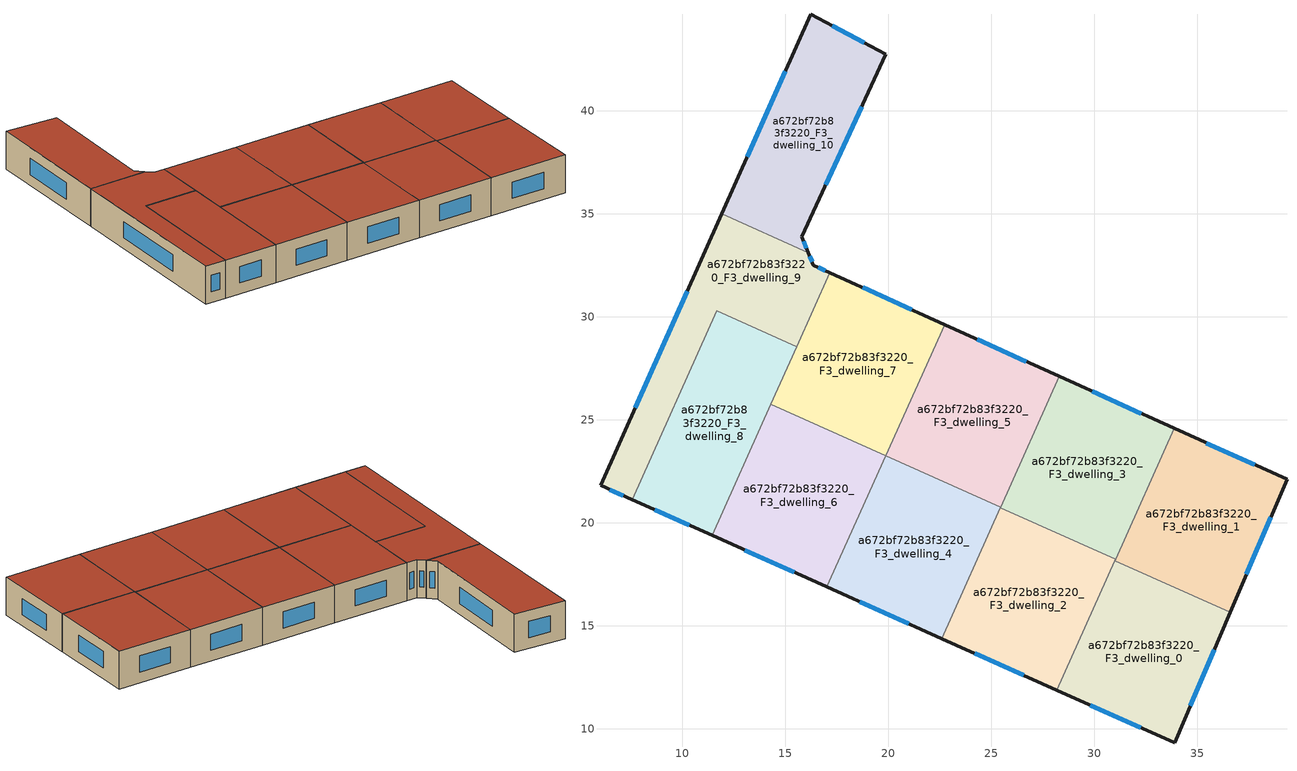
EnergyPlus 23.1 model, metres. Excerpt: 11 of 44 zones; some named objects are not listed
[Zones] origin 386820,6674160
a672bf72b83f3220_F3_dwelling_0
 floor to a672bf72b83f3220_F2_dwelling_0 (EU_floor_Construction): 36.59,15.65 33.89,9.32 28.18,11.88 31,18.16 z9
 wall outside (EU_wall_Construction): 28.18,11.88 33.89,9.32 36.59,15.65 z9:12
 wall to a672bf72b83f3220_F3_dwelling_1 (EU_wall_Construction): 36.59,15.65 31,18.16 z9:12
 wall to a672bf72b83f3220_F3_dwelling_2 (EU_wall_Construction): 31,18.16 28.18,11.88 z9:12
 window (EU_Window_Construction): 34.66,11.13 35.82,13.84 / 29.81,11.15 32.26,10.05 z9.86:11.14
 roof outside (EU_roof_Construction): 33.89,9.32 36.59,15.65 31,18.16 28.18,11.88 z12
a672bf72b83f3220_F3_dwelling_1
 floor to a672bf72b83f3220_F2_dwelling_1 (EU_floor_Construction): 39.35,22.11 36.59,15.65 31,18.16 33.88,24.58 z9
 wall outside (EU_wall_Construction): 36.59,15.65 39.35,22.11 33.88,24.58 z9:12
 wall to a672bf72b83f3220_F3_dwelling_3 (EU_wall_Construction): 33.88,24.58 31.03,18.24 z9:12
 wall to a672bf72b83f3220_F3_dwelling_2 (EU_wall_Construction): 31.03,18.24 31,18.16 z9:12
 window (EU_Window_Construction): 37.38,17.5 38.56,20.26 / 37.79,22.81 35.44,23.87 z9.86:11.14
 roof outside (EU_roof_Construction): 36.59,15.65 39.35,22.11 33.88,24.58 31,18.16 z12
a672bf72b83f3220_F3_dwelling_10
 floor to a672bf72b83f3220_F2_dwelling_10 (EU_floor_Construction): 19.88,42.74 15.79,33.88 16.11,33.11 11.91,35 16.24,44.69 z9
 wall outside (EU_wall_Construction): 16.11,33.11 15.79,33.88 19.88,42.74 16.24,44.69 11.91,35 z9:12
 wall to a672bf72b83f3220_F3_dwelling_9 (EU_wall_Construction): 11.91,35 16.11,33.11 z9:12
 window (EU_Window_Construction): 16.02,33.33 15.88,33.66 / 15,41.92 13.15,37.77 / 18.84,43.3 17.28,44.14 / 16.96,36.41 18.71,40.21 z9.86:11.14
 roof outside (EU_roof_Construction): 16.11,33.11 15.79,33.88 19.88,42.74 16.24,44.69 11.91,35 z12
a672bf72b83f3220_F3_dwelling_2
 floor to a672bf72b83f3220_F2_dwelling_2 (EU_floor_Construction): 31.03,18.24 28.18,11.88 22.59,14.39 25.44,20.74 z9
 wall outside (EU_wall_Construction): 22.59,14.39 28.18,11.88 z9:12
 wall to a672bf72b83f3220_F3_dwelling_3 (EU_wall_Construction): 31.03,18.24 25.44,20.74 z9:12
 wall to a672bf72b83f3220_F3_dwelling_4 (EU_wall_Construction): 25.44,20.74 22.59,14.39 z9:12
 window (EU_Window_Construction): 24.19,13.67 26.58,12.6 z9.86:11.14
 roof outside (EU_roof_Construction): 28.18,11.88 31.03,18.24 25.44,20.74 22.59,14.39 z12
a672bf72b83f3220_F3_dwelling_3
 floor to a672bf72b83f3220_F2_dwelling_3 (EU_floor_Construction): 33.88,24.58 31.03,18.24 25.44,20.74 28.3,27.11 z9
 wall outside (EU_wall_Construction): 33.88,24.58 28.3,27.11 z9:12
 wall to a672bf72b83f3220_F3_dwelling_5 (EU_wall_Construction): 28.3,27.11 25.45,20.75 z9:12
 window (EU_Window_Construction): 32.28,25.3 29.89,26.38 z9.86:11.14
 roof outside (EU_roof_Construction): 31.03,18.24 33.88,24.58 28.3,27.11 25.44,20.74 z12
a672bf72b83f3220_F3_dwelling_4
 floor to a672bf72b83f3220_F2_dwelling_4 (EU_floor_Construction): 25.45,20.75 22.59,14.39 17.01,16.89 19.87,23.25 z9
 wall outside (EU_wall_Construction): 17.01,16.89 22.59,14.39 z9:12
 wall to a672bf72b83f3220_F3_dwelling_5 (EU_wall_Construction): 25.45,20.75 19.87,23.25 z9:12
 wall to a672bf72b83f3220_F3_dwelling_6 (EU_wall_Construction): 19.87,23.25 17.01,16.89 z9:12
 window (EU_Window_Construction): 18.61,16.17 21,15.1 z9.86:11.14
 roof outside (EU_roof_Construction): 22.59,14.39 25.45,20.75 19.87,23.25 17.01,16.89 z12
a672bf72b83f3220_F3_dwelling_5
 floor to a672bf72b83f3220_F2_dwelling_5 (EU_floor_Construction): 28.3,27.11 25.45,20.75 19.87,23.25 22.73,29.63 z9
 wall outside (EU_wall_Construction): 28.3,27.11 22.73,29.63 z9:12
 wall to a672bf72b83f3220_F3_dwelling_7 (EU_wall_Construction): 22.73,29.63 19.87,23.26 z9:12
 window (EU_Window_Construction): 26.7,27.83 24.32,28.91 z9.86:11.14
 roof outside (EU_roof_Construction): 25.45,20.75 28.3,27.11 22.73,29.63 19.87,23.25 z12
a672bf72b83f3220_F3_dwelling_6
 floor to a672bf72b83f3220_F2_dwelling_6 (EU_floor_Construction): 19.87,23.26 17.01,16.89 11.44,19.39 14.3,25.76 z9
 wall outside (EU_wall_Construction): 11.44,19.39 17.01,16.89 z9:12
 wall to a672bf72b83f3220_F3_dwelling_7 (EU_wall_Construction): 19.87,23.26 14.3,25.76 z9:12
 wall to a672bf72b83f3220_F3_dwelling_8 (EU_wall_Construction): 14.3,25.76 11.44,19.39 z9:12
 window (EU_Window_Construction): 13.03,18.67 15.42,17.6 z9.86:11.14
 roof outside (EU_roof_Construction): 17.01,16.89 19.87,23.26 14.3,25.76 11.44,19.39 z12
a672bf72b83f3220_F3_dwelling_7
 floor to a672bf72b83f3220_F2_dwelling_7 (EU_floor_Construction): 22.73,29.63 19.87,23.26 14.3,25.76 17.16,32.14 z9
 wall outside (EU_wall_Construction): 22.73,29.63 17.16,32.14 z9:12
 wall to a672bf72b83f3220_F3_dwelling_9 (EU_wall_Construction): 17.16,32.14 15.55,28.55 z9:12
 wall to a672bf72b83f3220_F3_dwelling_8 (EU_wall_Construction): 15.55,28.55 14.3,25.76 z9:12
 window (EU_Window_Construction): 21.14,30.35 18.75,31.42 z9.86:11.14
 roof outside (EU_roof_Construction): 19.87,23.26 22.73,29.63 17.16,32.14 14.3,25.76 z12
a672bf72b83f3220_F3_dwelling_8
 floor to a672bf72b83f3220_F2_dwelling_8 (EU_floor_Construction): 15.55,28.55 11.44,19.39 7.57,21.12 11.67,30.29 z9
 wall outside (EU_wall_Construction): 7.57,21.12 11.44,19.39 z9:12
 wall to a672bf72b83f3220_F3_dwelling_9 (EU_wall_Construction): 15.55,28.55 11.67,30.29 7.57,21.12 z9:12
 window (EU_Window_Construction): 8.67,20.63 10.33,19.88 z9.86:11.14
 roof outside (EU_roof_Construction): 11.44,19.39 15.55,28.55 11.67,30.29 7.57,21.12 z12
a672bf72b83f3220_F3_dwelling_9
 floor to a672bf72b83f3220_F2_dwelling_9 (EU_floor_Construction): 16.11,33.11 16.37,32.5 17.16,32.14 15.55,28.55 11.67,30.29 7.57,21.12 6.03,21.81 11.91,35 z9
 wall outside (EU_wall_Construction): 11.91,35 6.03,21.81 7.57,21.12 / 17.16,32.14 16.37,32.5 16.11,33.11 z9:12
 window (EU_Window_Construction): 6.47,21.62 7.13,21.32 / 10.23,31.23 7.71,25.58 / 16.29,32.68 16.19,32.94 / 16.93,32.25 16.59,32.4 z9.86:11.14
 roof outside (EU_roof_Construction): 15.55,28.55 17.16,32.14 16.37,32.5 16.11,33.11 11.91,35 6.03,21.81 7.57,21.12 11.67,30.29 z12
[Building]
EU S2 Campaign: North Axis=0; Terrain=City; Solar Distribution=FullExterior
[Site:Location]
Helsinki-Vantaa.AP: Latitude=60.317; Longitude=24.963; Time Zone=2; Elevation=54.6
[SizingPeriod:WeatherFileDays]
AnnualSizingPeriod: Begin Month=1; Begin Day of Month=1; End Month=12; End Day of Month=31; Day of Week for Start Day=Monday; Use Weather File Daylight Saving Period=No; Use Weather File Rain and Snow Indicators=No
[MATERIAL]
EU_InternalMass_Material: Roughness=MediumRough; Thickness=0.1; Conductivity=1; Density=1800; Specific Heat=900; Thermal Absorptance=0.9; Solar Absorptance=0.7; Visible Absorptance=0.7
[MATERIAL:NOMASS] Roughness=MediumRough; Thermal Absorptance=0.9; Solar Absorptance=0.7; Visible Absorptance=0.7
Name | Thermal Resistance
EU_wall_NoMass | 1.10183
EU_roof_NoMass; EU_floor_NoMass | 1.70606
[WINDOWMATERIAL:SIMPLEGLAZINGSYSTEM]
EU_Window_SimpleGlazing: UFactor=3.11035; Solar Heat Gain Coefficient=0.8; Visible Transmittance=0.8
[CONSTRUCTION]
EU_wall_Construction: EU_wall_NoMass
EU_roof_Construction: EU_roof_NoMass
EU_floor_Construction: EU_floor_NoMass
EU_Window_Construction: EU_Window_SimpleGlazing
EU_InternalMass_Construction: EU_InternalMass_Material
[ZONE] Type=1; Multiplier=1; Ceiling Height=autocalculate; Floor Area=autocalculate; Part of Total Floor Area=Yes
Name | Volume
a672bf72b83f3220_F3_dwelling_0 | 127.978
a672bf72b83f3220_F3_dwelling_1 | 127.968
a672bf72b83f3220_F3_dwelling_10 | 127.969
a672bf72b83f3220_F3_dwelling_2 | 127.972
a672bf72b83f3220_F3_dwelling_3 | 127.959
a672bf72b83f3220_F3_dwelling_4; a672bf72b83f3220_F3_dwelling_7 | 127.952
a672bf72b83f3220_F3_dwelling_5 | 127.931
a672bf72b83f3220_F3_dwelling_6; a672bf72b83f3220_F3_dwelling_9 | 127.956
a672bf72b83f3220_F3_dwelling_8 | 127.989
[INTERNALMASS] Construction=EU_InternalMass_Construction
Name | Zone or ZoneList | Surface Area
a672bf72b83f3220_F3_dwelling_0_EU_InternalMass | a672bf72b83f3220_F3_dwelling_0 | 42.6573
a672bf72b83f3220_F3_dwelling_1_EU_InternalMass | a672bf72b83f3220_F3_dwelling_1 | 42.6576
a672bf72b83f3220_F3_dwelling_2_EU_InternalMass | a672bf72b83f3220_F3_dwelling_2 | 42.6581
a672bf72b83f3220_F3_dwelling_3_EU_InternalMass | a672bf72b83f3220_F3_dwelling_3 | 42.6528
a672bf72b83f3220_F3_dwelling_4_EU_InternalMass | a672bf72b83f3220_F3_dwelling_4 | 42.6517
a672bf72b83f3220_F3_dwelling_5_EU_InternalMass | a672bf72b83f3220_F3_dwelling_5 | 42.6425
a672bf72b83f3220_F3_dwelling_6_EU_InternalMass | a672bf72b83f3220_F3_dwelling_6 | 42.6522
a672bf72b83f3220_F3_dwelling_7_EU_InternalMass | a672bf72b83f3220_F3_dwelling_7 | 42.6509
a672bf72b83f3220_F3_dwelling_8_EU_InternalMass | a672bf72b83f3220_F3_dwelling_8 | 42.6628
a672bf72b83f3220_F3_dwelling_9_EU_InternalMass | a672bf72b83f3220_F3_dwelling_9 | 42.652
a672bf72b83f3220_F3_dwelling_10_EU_InternalMass | a672bf72b83f3220_F3_dwelling_10 | 42.6555
[OTHEREQUIPMENT] Fuel Type=Electricity; Design Level Calculation Method=Watts/Area; Power per Zone Floor Area=1; Fraction Latent=0; Fraction Radiant=0; Fraction Lost=0; Carbon Dioxide Generation Rate=0; EndUse Subcategory=EU_Step8_InternalGains
Name | Zone or ZoneList or Space or SpaceList | Schedule
EU_Step8_InternalGain_a672bf72b83f3220_F3_dwelling_0_f000 | a672bf72b83f3220_F3_dwelling_0 | EU_Step8_GainSchedule_a672bf72b83f3220_F3_dwelling_0_f000
EU_Step8_InternalGain_a672bf72b83f3220_F3_dwelling_1_f000 | a672bf72b83f3220_F3_dwelling_1 | EU_Step8_GainSchedule_a672bf72b83f3220_F3_dwelling_1_f000
EU_Step8_InternalGain_a672bf72b83f3220_F3_dwelling_2_f000 | a672bf72b83f3220_F3_dwelling_2 | EU_Step8_GainSchedule_a672bf72b83f3220_F3_dwelling_2_f000
EU_Step8_InternalGain_a672bf72b83f3220_F3_dwelling_3_f000 | a672bf72b83f3220_F3_dwelling_3 | EU_Step8_GainSchedule_a672bf72b83f3220_F3_dwelling_3_f000
EU_Step8_InternalGain_a672bf72b83f3220_F3_dwelling_4_f000 | a672bf72b83f3220_F3_dwelling_4 | EU_Step8_GainSchedule_a672bf72b83f3220_F3_dwelling_4_f000
EU_Step8_InternalGain_a672bf72b83f3220_F3_dwelling_5_f000 | a672bf72b83f3220_F3_dwelling_5 | EU_Step8_GainSchedule_a672bf72b83f3220_F3_dwelling_5_f000
EU_Step8_InternalGain_a672bf72b83f3220_F3_dwelling_6_f000 | a672bf72b83f3220_F3_dwelling_6 | EU_Step8_GainSchedule_a672bf72b83f3220_F3_dwelling_6_f000
EU_Step8_InternalGain_a672bf72b83f3220_F3_dwelling_7_f000 | a672bf72b83f3220_F3_dwelling_7 | EU_Step8_GainSchedule_a672bf72b83f3220_F3_dwelling_7_f000
EU_Step8_InternalGain_a672bf72b83f3220_F3_dwelling_8_f000 | a672bf72b83f3220_F3_dwelling_8 | EU_Step8_GainSchedule_a672bf72b83f3220_F3_dwelling_8_f000
EU_Step8_InternalGain_a672bf72b83f3220_F3_dwelling_9_f000 | a672bf72b83f3220_F3_dwelling_9 | EU_Step8_GainSchedule_a672bf72b83f3220_F3_dwelling_9_f000
EU_Step8_InternalGain_a672bf72b83f3220_F3_dwelling_10_f000 | a672bf72b83f3220_F3_dwelling_10 | EU_Step8_GainSchedule_a672bf72b83f3220_F3_dwelling_10_f000
[ZONEVENTILATION:DESIGNFLOWRATE] Schedule=EU_AlwaysOn; Design Flow Rate Calculation Method=AirChanges/Hour; Air Changes per Hour=0.756316; Ventilation Type=Natural; Fan Pressure Rise=0; Fan Total Efficiency=1; Constant Term Coefficient=1; Temperature Term Coefficient=0; Velocity Term Coefficient=0; Velocity Squared Term Coefficient=0; Minimum Indoor Temperature=-100; Maximum Indoor Temperature=100; Delta Temperature=-100; Minimum Outdoor Temperature=-100; Maximum Outdoor Temperature=100; Maximum Wind Speed=40
Name | Zone or ZoneList or Space or SpaceList
EU_ConstantAir_a672bf72b83f3220_F3_dwelling_0 | a672bf72b83f3220_F3_dwelling_0
EU_ConstantAir_a672bf72b83f3220_F3_dwelling_1 | a672bf72b83f3220_F3_dwelling_1
EU_ConstantAir_a672bf72b83f3220_F3_dwelling_2 | a672bf72b83f3220_F3_dwelling_2
EU_ConstantAir_a672bf72b83f3220_F3_dwelling_3 | a672bf72b83f3220_F3_dwelling_3
EU_ConstantAir_a672bf72b83f3220_F3_dwelling_4 | a672bf72b83f3220_F3_dwelling_4
EU_ConstantAir_a672bf72b83f3220_F3_dwelling_5 | a672bf72b83f3220_F3_dwelling_5
EU_ConstantAir_a672bf72b83f3220_F3_dwelling_6 | a672bf72b83f3220_F3_dwelling_6
EU_ConstantAir_a672bf72b83f3220_F3_dwelling_7 | a672bf72b83f3220_F3_dwelling_7
EU_ConstantAir_a672bf72b83f3220_F3_dwelling_8 | a672bf72b83f3220_F3_dwelling_8
EU_ConstantAir_a672bf72b83f3220_F3_dwelling_9 | a672bf72b83f3220_F3_dwelling_9
EU_ConstantAir_a672bf72b83f3220_F3_dwelling_10 | a672bf72b83f3220_F3_dwelling_10
[HVACTEMPLATE:ZONE:IDEALLOADSAIRSYSTEM] System Availability Schedule=EU_AlwaysOn; Maximum Heating Supply Air Temperature=50; Minimum Cooling Supply Air Temperature=13; Maximum Heating Supply Air Humidity Ratio=0.0156; Minimum Cooling Supply Air Humidity Ratio=0.0077; Heating Limit=NoLimit; Cooling Limit=NoLimit; Heating Availability Schedule=EU_AlwaysOn; Cooling Availability Schedule=EU_CoolingOff; Dehumidification Control Type=ConstantSensibleHeatRatio; Cooling Sensible Heat Ratio=0.7; Dehumidification Setpoint=60; Humidification Control Type=None; Humidification Setpoint=30; Outdoor Air Method=None; Outdoor Air Flow Rate per Person=0.00944; Outdoor Air Flow Rate per Zone Floor Area=0; Outdoor Air Flow Rate per Zone=0; Demand Controlled Ventilation Type=None; Outdoor Air Economizer Type=NoEconomizer; Heat Recovery Type=None; Sensible Heat Recovery Effectiveness=0.7; Latent Heat Recovery Effectiveness=0.65
Name | Template Thermostat
a672bf72b83f3220_F3_dwelling_0 | EU_HeatOnly_a672bf72b83f3220_F3_dwelling_0
a672bf72b83f3220_F3_dwelling_1 | EU_HeatOnly_a672bf72b83f3220_F3_dwelling_1
a672bf72b83f3220_F3_dwelling_2 | EU_HeatOnly_a672bf72b83f3220_F3_dwelling_2
a672bf72b83f3220_F3_dwelling_3 | EU_HeatOnly_a672bf72b83f3220_F3_dwelling_3
a672bf72b83f3220_F3_dwelling_4 | EU_HeatOnly_a672bf72b83f3220_F3_dwelling_4
a672bf72b83f3220_F3_dwelling_5 | EU_HeatOnly_a672bf72b83f3220_F3_dwelling_5
a672bf72b83f3220_F3_dwelling_6 | EU_HeatOnly_a672bf72b83f3220_F3_dwelling_6
a672bf72b83f3220_F3_dwelling_7 | EU_HeatOnly_a672bf72b83f3220_F3_dwelling_7
a672bf72b83f3220_F3_dwelling_8 | EU_HeatOnly_a672bf72b83f3220_F3_dwelling_8
a672bf72b83f3220_F3_dwelling_9 | EU_HeatOnly_a672bf72b83f3220_F3_dwelling_9
a672bf72b83f3220_F3_dwelling_10 | EU_HeatOnly_a672bf72b83f3220_F3_dwelling_10
[SIZING:ZONE] Zone Cooling Design Supply Air Temperature Input Method=SupplyAirTemperature; Zone Cooling Design Supply Air Temperature=13; Zone Heating Design Supply Air Temperature Input Method=SupplyAirTemperature; Zone Heating Design Supply Air Temperature=50; Zone Cooling Design Supply Air Humidity Ratio=0.008; Zone Heating Design Supply Air Humidity Ratio=0.008; Cooling Design Air Flow Method=DesignDay; Cooling Design Air Flow Rate=0; Cooling Minimum Air Flow per Zone Floor Area=0.000762; Cooling Minimum Air Flow=0; Cooling Minimum Air Flow Fraction=0.2; Heating Design Air Flow Method=DesignDay; Heating Design Air Flow Rate=0; Heating Maximum Air Flow per Zone Floor Area=0.002032; Heating Maximum Air Flow=0.141576; Heating Maximum Air Flow Fraction=0.3; Account for Dedicated Outdoor Air System=No; Dedicated Outdoor Air System Control Strategy=NeutralSupplyAir; Dedicated Outdoor Air Low Setpoint Temperature for Design=autosize; Dedicated Outdoor Air High Setpoint Temperature for Design=autosize; Zone Load Sizing Method=Sensible Load Only No Latent Load; Zone Latent Cooling Design Supply Air Humidity Ratio Input Method=HumidityRatioDifference; Zone Cooling Design Supply Air Humidity Ratio Difference=0.005; Zone Latent Heating Design Supply Air Humidity Ratio Input Method=HumidityRatioDifference; Zone Humidification Design Supply Air Humidity Ratio Difference=0.005
a672bf72b83f3220_F3_dwelling_0; a672bf72b83f3220_F3_dwelling_1; a672bf72b83f3220_F3_dwelling_2; a672bf72b83f3220_F3_dwelling_3; a672bf72b83f3220_F3_dwelling_4; a672bf72b83f3220_F3_dwelling_5; a672bf72b83f3220_F3_dwelling_6; a672bf72b83f3220_F3_dwelling_7; a672bf72b83f3220_F3_dwelling_8; a672bf72b83f3220_F3_dwelling_9; a672bf72b83f3220_F3_dwelling_10
[SCHEDULE:CONSTANT]
Name | Hourly Value
EU_AlwaysOn | 1
EU_CoolingOff | 0
[SCHEDULE:FILE] Column Number=1; Rows to Skip at Top=0; Number of Hours of Data=8760; Column Separator=Comma; Interpolate to Timestep=No; Minutes per Item=60; Adjust Schedule for Daylight Savings=Yes
Name | File
EU_Step8_GainSchedule_a672bf72b83f3220_F3_dwelling_0_f000 | ../../schedules/a672bf72b83f3220/a672bf72b83f3220_F3_dwelling_0_f000_gain.csv
EU_Step8_GainSchedule_a672bf72b83f3220_F3_dwelling_1_f000 | ../../schedules/a672bf72b83f3220/a672bf72b83f3220_F3_dwelling_1_f000_gain.csv
EU_Step8_GainSchedule_a672bf72b83f3220_F3_dwelling_2_f000 | ../../schedules/a672bf72b83f3220/a672bf72b83f3220_F3_dwelling_2_f000_gain.csv
EU_Step8_GainSchedule_a672bf72b83f3220_F3_dwelling_3_f000 | ../../schedules/a672bf72b83f3220/a672bf72b83f3220_F3_dwelling_3_f000_gain.csv
EU_Step8_GainSchedule_a672bf72b83f3220_F3_dwelling_4_f000 | ../../schedules/a672bf72b83f3220/a672bf72b83f3220_F3_dwelling_4_f000_gain.csv
EU_Step8_GainSchedule_a672bf72b83f3220_F3_dwelling_5_f000 | ../../schedules/a672bf72b83f3220/a672bf72b83f3220_F3_dwelling_5_f000_gain.csv
EU_Step8_GainSchedule_a672bf72b83f3220_F3_dwelling_6_f000 | ../../schedules/a672bf72b83f3220/a672bf72b83f3220_F3_dwelling_6_f000_gain.csv
EU_Step8_GainSchedule_a672bf72b83f3220_F3_dwelling_7_f000 | ../../schedules/a672bf72b83f3220/a672bf72b83f3220_F3_dwelling_7_f000_gain.csv
EU_Step8_GainSchedule_a672bf72b83f3220_F3_dwelling_8_f000 | ../../schedules/a672bf72b83f3220/a672bf72b83f3220_F3_dwelling_8_f000_gain.csv
EU_Step8_GainSchedule_a672bf72b83f3220_F3_dwelling_9_f000 | ../../schedules/a672bf72b83f3220/a672bf72b83f3220_F3_dwelling_9_f000_gain.csv
EU_Step8_GainSchedule_a672bf72b83f3220_F3_dwelling_10_f000 | ../../schedules/a672bf72b83f3220/a672bf72b83f3220_F3_dwelling_10_f000_gain.csv
